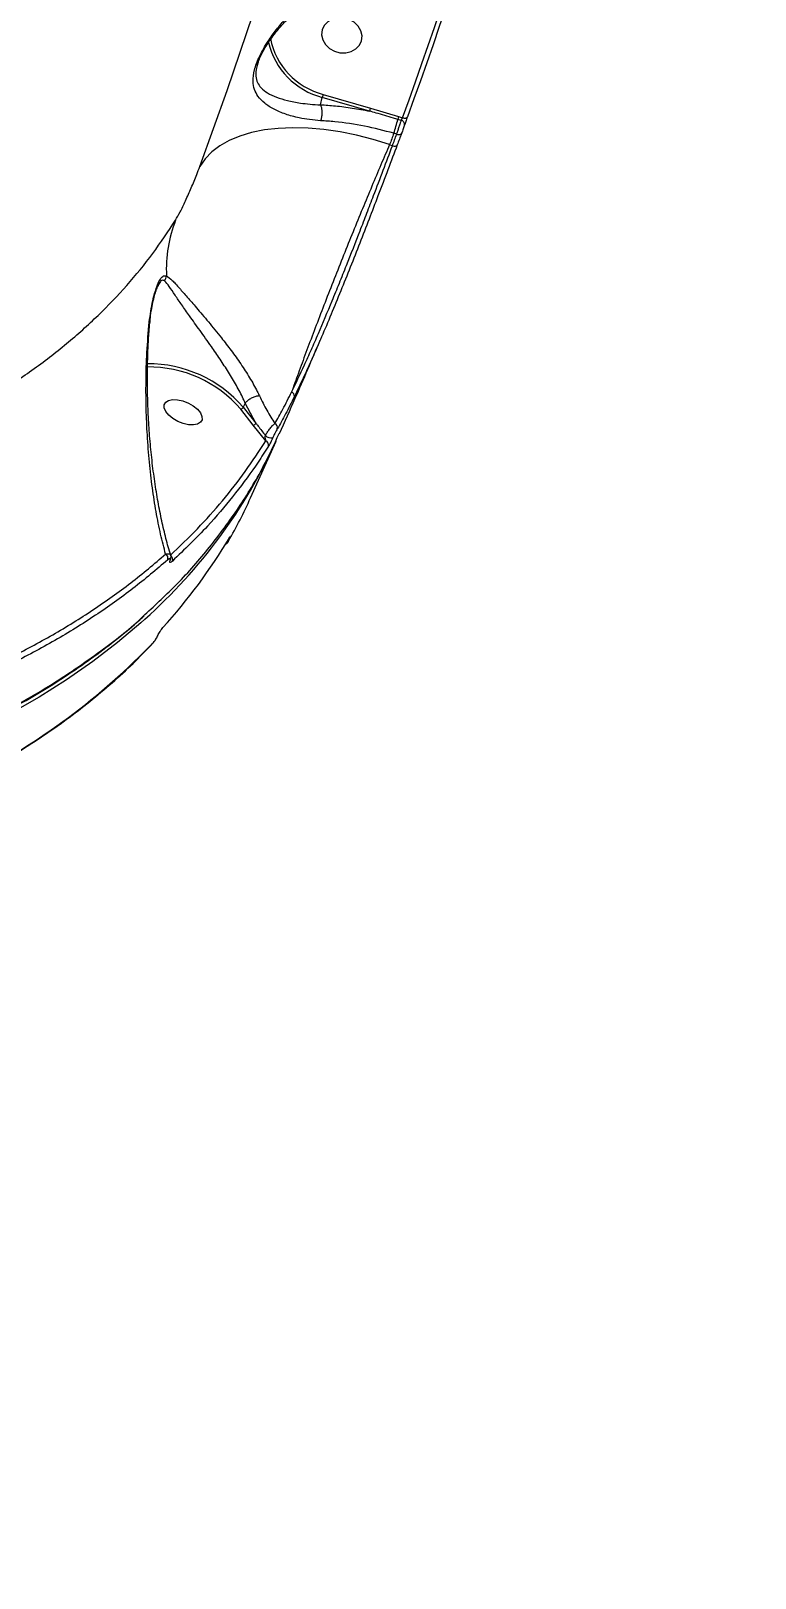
# Model space of a CAD drawing. Header units: millimetres. Extents: x -7720 to 6073, y -7402 to 5433.
# Drawn here: x 1601.5 to 1761.1, y -1585.9 to -1244.8 of the extents above; entities that cross this region are included whole.
import ezdxf

# ---------------------------------------------------------------- set-up
doc = ezdxf.new("R2010")
doc.units = ezdxf.units.MM
for name, color, linetype in [('DIKOM_ОБЪЕКТ', 7, 'Continuous'), ('DIKOM_РАЗМЕР_ЗОНА', 7, 'Continuous'), ('DIKOM_РАЗМЕР_ОБЪЕКТА', 7, 'Continuous')]:
    doc.layers.add(name, color=color, linetype=linetype)
doc.styles.add('style1', font='arial.ttf', dxfattribs={"width": 0.8})
doc.dimstyles.new('1-50', dxfattribs={"dimtxt": 300, "dimasz": 200, "dimexe": 100, "dimexo": 0, "dimgap": 100, "dimtad": 1, "dimtxsty": 'style1', "dimcen": 200, "dimclrd": 7, "dimclre": 7, "dimclrt": 7, "dimadec": 1, "dimazin": 2, "dimtfac": 1, "dimtmove": 0, "dimatfit": 2, "dimfxl": 0, "dimlwd": 25, "dimlwe": 18, "dimarcsym": 0})

# ---------------------------------------------------------------- blocks, each defined once
blk = doc.blocks.new('*D1')
at = {"layer": 'Defpoints', "color": 0, "transparency": 16777216}
for p in [(-3938.71, 77.29), (4572.68, -275.21), (4572.68, -6577.9)]:
    blk.add_point(p, dxfattribs=at)
at = {"layer": 'DIKOM_РАЗМЕР_ОБЪЕКТА', "color": 7, "lineweight": 18, "transparency": 16777216}
for p, q in [((-3938.71, 77.29), (-3938.71, -6677.9)), ((4572.68, -275.21), (4572.68, -6677.9))]:
    blk.add_line(p, q, dxfattribs=at)
at = {"layer": 'DIKOM_РАЗМЕР_ОБЪЕКТА', "color": 7, "lineweight": 25, "transparency": 16777216}
blk.add_line((-3738.71, -6577.9), (4372.68, -6577.9), dxfattribs=at)
at = {"layer": 'DIKOM_РАЗМЕР_ОБЪЕКТА', "color": 7, "transparency": 16777216}
for points in [[(-3738.71, -6544.56), (-3738.71, -6611.23), (-3938.71, -6577.9)], [(4372.68, -6544.56), (4372.68, -6611.23), (4572.68, -6577.9)]]:
    blk.add_solid(points, dxfattribs=at)
at = {"layer": 'DIKOM_РАЗМЕР_ОБЪЕКТА', "color": 7, "transparency": 16777216, "insert": (316.98, -6324.72), "char_height": 300, "attachment_point": 5, "style": 'style1'}
blk.add_mtext('8500', dxfattribs=at)
blk = doc.blocks.new('*D2')
at = {"layer": 'Defpoints', "color": 0, "transparency": 16777216}
for p in [(-2365.16, 5433.02), (-7269.56, -6016.09), (1800.96, -6016.09)]:
    blk.add_point(p, dxfattribs=at)
at = {"layer": 'DIKOM_РАЗМЕР_ЗОНА', "color": 7, "lineweight": 18, "transparency": 16777216}
for p, q in [((-2365.16, 5433.02), (-7369.56, 5433.02)), ((1800.96, -6016.09), (-7369.56, -6016.09))]:
    blk.add_line(p, q, dxfattribs=at)
at = {"layer": 'DIKOM_РАЗМЕР_ЗОНА', "color": 7, "lineweight": 25, "transparency": 16777216}
blk.add_line((-7269.56, 5233.02), (-7269.56, -5816.09), dxfattribs=at)
at = {"layer": 'DIKOM_РАЗМЕР_ЗОНА', "color": 7, "transparency": 16777216}
for points in [[(-7302.9, 5233.02), (-7236.23, 5233.02), (-7269.56, 5433.02)], [(-7302.9, -5816.09), (-7236.23, -5816.09), (-7269.56, -6016.09)]]:
    blk.add_solid(points, dxfattribs=at)
at = {"layer": 'DIKOM_РАЗМЕР_ЗОНА', "color": 7, "transparency": 16777216, "insert": (-7522.73, -291.53), "char_height": 300, "attachment_point": 5, "rotation": 90, "style": 'style1'}
blk.add_mtext('11500', dxfattribs=at)
blk = doc.blocks.new('*D3')
at = {"layer": 'Defpoints', "color": 0, "transparency": 16777216}
for p in [(-5938.71, -432.44), (6072.68, -1006.94), (6072.68, -7302.44)]:
    blk.add_point(p, dxfattribs=at)
at = {"layer": 'DIKOM_РАЗМЕР_ЗОНА', "color": 7, "lineweight": 18, "transparency": 16777216}
for p, q in [((-5938.71, -432.44), (-5938.71, -7402.44)), ((6072.68, -1006.94), (6072.68, -7402.44))]:
    blk.add_line(p, q, dxfattribs=at)
at = {"layer": 'DIKOM_РАЗМЕР_ЗОНА', "color": 7, "lineweight": 25, "transparency": 16777216}
blk.add_line((-5738.71, -7302.44), (5872.68, -7302.44), dxfattribs=at)
at = {"layer": 'DIKOM_РАЗМЕР_ЗОНА', "color": 7, "transparency": 16777216}
for points in [[(-5738.71, -7269.1), (-5738.71, -7335.77), (-5938.71, -7302.44)], [(5872.68, -7269.1), (5872.68, -7335.77), (6072.68, -7302.44)]]:
    blk.add_solid(points, dxfattribs=at)
at = {"layer": 'DIKOM_РАЗМЕР_ЗОНА', "color": 7, "transparency": 16777216, "insert": (66.98, -7049.26), "char_height": 300, "attachment_point": 5, "style": 'style1'}
blk.add_mtext('12000', dxfattribs=at)

msp = doc.modelspace()

# ---------------------------------------------------------------- linework, layer by layer
at = {"layer": 'DIKOM_ОБЪЕКТ', "color": 7, "linetype": 'Continuous', "lineweight": 15}
for p, q in [((1651.389, -1252.266), (1651.267, -1252.712)), ((1665.278, -1261.101), (1665.682, -1259.48)), ((1676.091, -1262.523), (1665.682, -1259.48)), ((1665.871, -1258.819), (1676.28, -1261.862)), ((1676.28, -1261.862), (1682.514, -1263.721)), ((1683.084, -1264.552), (1682.337, -1264.334)), ((1682.514, -1263.721), (1683.368, -1263.971)), ((1682.087, -1267.585), (1681.453, -1267.4)), ((1680.521, -1269.904), (1681.134, -1270.145)), ((1629.516, -1300.963), (1629.437, -1301.144)), ((1650.469, -1331.715), (1647.696, -1328.195)), ((1648.681, -1326.873), (1648.27, -1327.784)), ((1648.27, -1327.784), (1651.043, -1331.305)), ((1648.681, -1326.873), (1648.683, -1326.87)), ((1651.043, -1331.305), (1648.681, -1326.873)), ((1653.241, -1335.198), (1650.469, -1331.715)), ((1649.867, -1347.784), (1655.517, -1335.249)), ((1645.089, -1357.004), (1645.078, -1357.03)), ((1629.295, -1378.35), (1629.332, -1378.269)), ((1629.345, -1378.275), (1629.382, -1378.195))]:
    msp.add_line(p, q, dxfattribs=at)
at = {"layer": 'DIKOM_ОБЪЕКТ', "color": 7, "linetype": 'Continuous', "lineweight": 15, "flags": 128}
for points in [[(1683.368, -1263.971), (1684.814, -1260.002), (1686.241, -1256.026), (1687.649, -1252.045), (1689.038, -1248.057), (1690.407, -1244.063), (1691.757, -1240.062), (1693.088, -1236.056), (1694.399, -1232.044)], [(1695.477, -1231.844), (1694.164, -1235.86), (1692.833, -1239.869), (1691.482, -1243.873), (1690.111, -1247.87), (1688.722, -1251.861), (1687.313, -1255.846), (1685.884, -1259.825), (1684.437, -1263.798)], [(1638.685, -1274.701), (1644.745, -1257.96), (1650.451, -1241.104)], [(1669.581, -1249.633), (1670.85, -1249.66), (1672.049, -1249.375), (1673.082, -1248.801), (1673.864, -1247.984), (1674.332, -1246.992), (1674.449, -1245.903), (1674.205, -1244.807), (1673.619, -1243.792), (1672.739, -1242.941), (1671.637, -1242.322), (1670.401, -1241.985), (1669.132, -1241.958), (1667.933, -1242.243), (1666.9, -1242.817), (1666.118, -1243.634), (1665.649, -1244.626), (1665.533, -1245.715), (1665.777, -1246.811), (1666.363, -1247.826), (1667.243, -1248.677), (1668.345, -1249.296), (1669.581, -1249.633)], [(1683.368, -1263.971), (1683.551, -1264.022), (1683.732, -1264.053), (1683.905, -1264.061), (1684.062, -1264.048), (1684.198, -1264.014), (1684.309, -1263.959), (1684.389, -1263.886), (1684.437, -1263.798)], [(1680.521, -1269.904), (1676.89, -1268.773), (1673.245, -1267.837), (1669.621, -1267.105), (1666.049, -1266.584), (1662.564, -1266.278), (1659.196, -1266.19), (1655.977, -1266.321), (1652.935, -1266.67), (1650.099, -1267.233), (1647.494, -1268.006), (1645.144, -1268.981), (1643.071, -1270.149), (1641.293, -1271.501), (1639.827, -1273.022), (1638.685, -1274.701)], [(1681.453, -1267.4), (1681.337, -1267.713), (1681.221, -1268.026), (1681.105, -1268.339), (1680.988, -1268.652), (1680.872, -1268.965), (1680.755, -1269.278), (1680.638, -1269.591), (1680.521, -1269.904)], [(1681.134, -1270.145), (1681.254, -1269.825), (1681.373, -1269.505), (1681.493, -1269.185), (1681.612, -1268.865), (1681.731, -1268.545), (1681.85, -1268.225), (1681.968, -1267.905), (1682.087, -1267.585)], [(1682.087, -1267.585), (1682.269, -1267.636), (1682.449, -1267.667), (1682.621, -1267.677), (1682.778, -1267.664), (1682.914, -1267.63), (1683.025, -1267.576), (1683.106, -1267.504), (1683.154, -1267.417)], [(1683.154, -1267.417), (1683.035, -1267.737), (1682.916, -1268.057), (1682.798, -1268.378), (1682.678, -1268.698), (1682.559, -1269.018), (1682.44, -1269.338), (1682.32, -1269.659), (1682.201, -1269.979)], [(1681.134, -1270.145), (1681.316, -1270.197), (1681.497, -1270.228), (1681.668, -1270.238), (1681.825, -1270.226), (1681.961, -1270.192), (1682.071, -1270.138), (1682.152, -1270.066), (1682.201, -1269.979)], [(1639.17, -1330.54), (1638.841, -1331.116), (1638.2, -1331.513), (1637.299, -1331.698), (1636.212, -1331.655), (1635.027, -1331.39), (1633.839, -1330.922), (1632.745, -1330.29), (1631.833, -1329.545), (1631.177, -1328.748), (1630.831, -1327.962), (1630.822, -1327.253), (1631.152, -1326.676), (1631.793, -1326.279), (1632.693, -1326.095), (1633.78, -1326.137), (1634.965, -1326.403), (1636.153, -1326.871), (1637.247, -1327.502), (1638.159, -1328.247), (1638.815, -1329.045), (1639.161, -1329.83), (1639.17, -1330.54)], [(1626.564, -1374.505), (1625.688, -1375.292), (1620.522, -1379.671), (1615.062, -1383.868), (1609.314, -1387.878), (1603.282, -1391.699), (1596.971, -1395.327)], [(1628.394, -1379.759), (1628.445, -1379.698), (1628.525, -1379.562)], [(1629.345, -1378.275), (1629.332, -1378.3), (1629.295, -1378.35)], [(1629.382, -1378.195), (1629.369, -1378.219), (1629.332, -1378.269)]]:
    msp.add_lwpolyline(points, dxfattribs=at)
at = {"layer": 'DIKOM_ОБЪЕКТ', "color": 7, "linetype": 'Continuous', "lineweight": 15}
for centre, radius, start, end in [((1669.811, -1243.53), 16.476, 193.42896, 255.48627), ((1669.771, -1243.489), 15.818, 191.05732, 255.72604), ((1680.685, -1263.413), 15.51, 162.76949, 165.3097), ((1690.912, -1266.404), 15.32, 162.75377, 165.32542), ((1600.849, -1242.507), 84.36, 342.83764, 345.00454), ((1698.58, -1268.686), 16.816, 162.82782, 165.00202), ((1682.915, -1265.436), 0.9, 348.99244, 79.20817), ((1662.386, -1297.607), 31.09, 159.1146, 182.26575), ((1628.749, -1298.506), 2.593, 326.28961, 352.68743), ((1627.416, -1345.719), 26.803, 40.83131, 90.72464), ((1627.257, -1346.058), 27.847, 41.01145, 90.30724), ((1658.626, -1325.321), 0.905, 351.09086, 71.94807), ((1647.611, -1327.469), 0.731, 276.677, 334.40286), ((1650.384, -1330.989), 0.732, 276.69616, 334.3882), ((1654.854, -1332.277), 0.955, 343.11525, 66.52437), ((1547.428, -1285.835), 118.848, 311.74825, 335.43226), ((1654.371, -1332.879), 1.682, 222.67524, 283.81844), ((1652.862, -1336.099), 0.978, 341.34524, 67.18604), ((1547.341, -1301.568), 112.461, 330.27264, 335.73547), ((1543.396, -1296.537), 118.176, 317.50748, 329.47744), ((1644.737, -1356.79), 0.417, 280.82587, 324.83122), ((1644.751, -1356.766), 0.414, 281.25029, 324.93686), ((1630.595, -1361.102), 1.062, 341.06745, 58.96172), ((1631.648, -1361.384), 1.047, 340.91303, 53.59018), ((1631.785, -1361.284), 0.445, 317.07296, 339.52615), ((1520.311, -1276.062), 149.742, 297.05544, 316.27555)]:
    msp.add_arc(centre, radius, start, end, dxfattribs=at)
for points, knots in [([(1665.318, -1264.621), (1664.498, -1264.557), (1662.839, -1264.428), (1660.203, -1263.959), (1657.49, -1263.216), (1654.95, -1262.136), (1652.901, -1260.826), (1651.505, -1259.383), (1650.667, -1257.771), (1650.326, -1255.943), (1650.557, -1253.944), (1651.154, -1252.019), (1651.816, -1250.439), (1652.677, -1248.772), (1653.9, -1246.764), (1655.551, -1244.49), (1657.995, -1241.701), (1661.141, -1238.874), (1664.831, -1236.4), (1667.464, -1235.366), (1668.653, -1234.898)], [0, 0, 0, 0, 0.0446303, 0.0901832, 0.157888, 0.2276904, 0.2976106, 0.3691153, 0.4242588, 0.4808153, 0.5408156, 0.5708593, 0.6019601, 0.6340827, 0.6670381, 0.7192631, 0.7727757, 0.8517174, 0.9329868, 1, 1, 1, 1]), ([(1651.391, -1252.291), (1651.483, -1251.995), (1651.686, -1251.344), (1652.198, -1250.173), (1652.891, -1248.848), (1653.765, -1247.415), (1654.844, -1245.872), (1656.165, -1244.22), (1657.756, -1242.491), (1659.635, -1240.739), (1661.772, -1239.069), (1664.102, -1237.605), (1666.285, -1236.503), (1667.712, -1236.043), (1668.29, -1235.857)], [0, 0, 0, 0, 0.0474079, 0.1044596, 0.1652918, 0.2300902, 0.3027991, 0.385863, 0.4786929, 0.5818754, 0.6948161, 0.8092212, 0.9228171, 1, 1, 1, 1]), ([(1120.114, -1246.093), (1125.295, -1249.388), (1135.662, -1255.98), (1151.704, -1265.437), (1168.052, -1274.549), (1184.93, -1283.379), (1202.308, -1291.896), (1220.161, -1300.061), (1238.201, -1307.739), (1256.905, -1315.114), (1276.241, -1322.11), (1296.158, -1328.654), (1316.259, -1334.593), (1336.477, -1339.878), (1356.744, -1344.474), (1376.591, -1348.277), (1395.956, -1351.295), (1414.794, -1353.553), (1433.435, -1355.092), (1451.804, -1355.875), (1469.827, -1355.881), (1487.092, -1355.111), (1503.56, -1353.587), (1519.206, -1351.35), (1534.301, -1348.361), (1548.766, -1344.598), (1562.533, -1340.056), (1574.459, -1335.179), (1584.719, -1330.155), (1593.527, -1325.14), (1601.76, -1319.696), (1609.384, -1313.84), (1616.368, -1307.603), (1622.704, -1300.974), (1628.444, -1293.982), (1631.707, -1289.01), (1633.339, -1286.523)], [0, 0, 0, 0, 0.0277653, 0.0555639, 0.0833624, 0.1111276, 0.1400315, 0.1689729, 0.1979143, 0.226818, 0.2582448, 0.2896959, 0.3211225, 0.3534673, 0.3858385, 0.4181832, 0.4495061, 0.4808531, 0.5121759, 0.5444126, 0.5766758, 0.6089124, 0.640161, 0.6714337, 0.7026821, 0.7348413, 0.7670266, 0.7991857, 0.8241463, 0.8491072, 0.8742671, 0.8994269, 0.9244695, 0.9495122, 0.9747561, 1, 1, 1, 1]), ([(1651.267, -1252.712), (1651.263, -1252.724), (1651.04, -1253.542), (1650.962, -1254.848), (1651.337, -1256.288), (1652.187, -1257.494), (1653.559, -1258.547), (1655.506, -1259.461), (1657.925, -1260.205), (1660.453, -1260.709), (1662.954, -1260.991), (1664.482, -1261.105), (1665.278, -1261.105), (1665.278, -1261.105)], [0, 0, 0, 0, 0.00156, 0.1053522, 0.2048916, 0.3078069, 0.4388874, 0.5726129, 0.7006477, 0.8317945, 0.9151545, 0.9999534, 1, 1, 1, 1]), ([(1665.278, -1261.105), (1665.278, -1261.104), (1665.278, -1261.103), (1665.278, -1261.101), (1665.278, -1261.101)], [0, 0, 0, 0, 0.79561689, 1, 1, 1, 1]), ([(1665.278, -1261.101), (1666.371, -1261.176), (1668.678, -1261.334), (1672.299, -1261.798), (1674.823, -1262.281), (1676.091, -1262.523)], [0, 0, 0, 0, 0.3093509, 0.6532158, 1, 1, 1, 1]), ([(1665.278, -1261.105), (1665.349, -1261.29), (1665.489, -1261.661), (1665.585, -1262.445), (1665.58, -1263.291), (1665.484, -1263.998), (1665.381, -1264.423), (1665.33, -1264.584), (1665.318, -1264.621)], [0, 0, 0, 0, 0.2123516, 0.4246898, 0.637025, 0.8493756, 0.9654668, 1, 1, 1, 1]), ([(1681.453, -1267.4), (1679.307, -1266.838), (1674.953, -1265.697), (1669.518, -1264.901), (1666.35, -1264.69), (1665.318, -1264.621)], [0, 0, 0, 0, 0.3958699, 0.8032207, 1, 1, 1, 1]), ([(1682.337, -1264.334), (1682.017, -1264.241), (1680.418, -1263.773), (1678.34, -1263.156), (1676.574, -1262.659), (1676.091, -1262.523)], [0, 0, 0, 0, 0.1536577, 0.7682993, 1, 1, 1, 1]), ([(1682.087, -1267.585), (1682.099, -1267.55), (1682.19, -1267.286), (1682.379, -1266.73), (1682.648, -1265.92), (1682.9, -1265.142), (1683.023, -1264.749), (1683.084, -1264.552)], [0, 0, 0, 0, 0.0372465, 0.2781104, 0.5188648, 0.7593971, 1, 1, 1, 1]), ([(1683.084, -1264.552), (1683.102, -1264.515), (1683.139, -1264.44), (1683.212, -1264.291), (1683.288, -1264.136), (1683.34, -1264.029), (1683.365, -1263.978), (1683.368, -1263.971)], [0, 0, 0, 0, 0.2403018, 0.4811249, 0.7222986, 0.9629001, 1, 1, 1, 1]), ([(1684.437, -1263.798), (1684.429, -1263.819), (1684.371, -1263.976), (1684.251, -1264.308), (1684.08, -1264.791), (1683.918, -1265.256), (1683.838, -1265.491), (1683.798, -1265.608)], [0, 0, 0, 0, 0.0372407, 0.277866, 0.5185678, 0.7592162, 1, 1, 1, 1]), ([(1683.798, -1265.608), (1683.758, -1265.725), (1683.678, -1265.96), (1683.515, -1266.424), (1683.341, -1266.906), (1683.22, -1267.238), (1683.162, -1267.395), (1683.154, -1267.417)], [0, 0, 0, 0, 0.2407083, 0.4813522, 0.7220732, 0.9627767, 1, 1, 1, 1]), ([(1033.275, -1270.036), (1034.459, -1270.951), (1038.505, -1274.077), (1045.603, -1279.33), (1054.541, -1285.779), (1063.627, -1292.11), (1072.828, -1298.316), (1082.148, -1304.397), (1091.59, -1310.357), (1101.158, -1316.197), (1110.853, -1321.919), (1120.679, -1327.526), (1130.638, -1333.018), (1140.732, -1338.397), (1150.968, -1343.664), (1161.333, -1348.815), (1171.795, -1353.833), (1182.311, -1358.696), (1192.852, -1363.391), (1203.413, -1367.915), (1213.999, -1372.272), (1224.612, -1376.464), (1235.258, -1380.492), (1245.937, -1384.357), (1256.654, -1388.061), (1267.411, -1391.603), (1278.212, -1394.986), (1289.054, -1398.207), (1299.911, -1401.26), (1310.737, -1404.13), (1321.493, -1406.806), (1332.167, -1409.286), (1342.764, -1411.572), (1353.29, -1413.666), (1363.747, -1415.567), (1374.139, -1417.278), (1384.467, -1418.799), (1394.736, -1420.129), (1404.948, -1421.269), (1415.105, -1422.218), (1425.188, -1422.976), (1435.158, -1423.538), (1444.974, -1423.9), (1454.619, -1424.064), (1464.096, -1424.029), (1473.409, -1423.796), (1482.56, -1423.365), (1491.554, -1422.737), (1500.392, -1421.91), (1509.077, -1420.886), (1517.611, -1419.663), (1525.997, -1418.241), (1534.224, -1416.62), (1542.265, -1414.807), (1550.085, -1412.807), (1557.667, -1410.625), (1565.006, -1408.262), (1572.107, -1405.719), (1578.973, -1402.994), (1585.606, -1400.088), (1592.008, -1396.999), (1598.18, -1393.727), (1604.124, -1390.271), (1609.84, -1386.627), (1615.332, -1382.804), (1620.556, -1378.792), (1624.252, -1375.776), (1626.12, -1374.051), (1626.422, -1373.771)], [0, 0, 0, 0, 0.0064609, 0.0220861, 0.0377157, 0.0532677, 0.0687479, 0.084174, 0.0995636, 0.1149342, 0.1303035, 0.1456855, 0.1610954, 0.1765507, 0.1920689, 0.2076676, 0.2233012, 0.2388777, 0.2543768, 0.2698166, 0.2852147, 0.3005886, 0.3159561, 0.3313329, 0.3467323, 0.3621721, 0.3776696, 0.3932424, 0.4088786, 0.4244889, 0.4400112, 0.4554691, 0.4708801, 0.486262, 0.5016321, 0.517008, 0.5324016, 0.5478303, 0.5633116, 0.578863, 0.5944935, 0.6101222, 0.6256725, 0.6411532, 0.6565817, 0.6719757, 0.6873527, 0.7027303, 0.718122, 0.7335431, 0.7490114, 0.7645442, 0.7801587, 0.7957935, 0.811373, 0.8268766, 0.8423217, 0.8577256, 0.8731055, 0.8884787, 0.9038609, 0.9192648, 0.9347078, 0.9502066, 0.9657787, 0.981401, 0.9969862, 1, 1, 1, 1]), ([(1033.293, -1269.51), (1036.713, -1272.105), (1045.927, -1279.096), (1061.53, -1290.197), (1080.208, -1302.674), (1099.675, -1314.83), (1119.882, -1326.613), (1140.779, -1337.971), (1161.904, -1348.655), (1183.181, -1358.643), (1204.529, -1367.93), (1226.296, -1376.668), (1248.424, -1384.802), (1270.842, -1392.287), (1293.058, -1398.96), (1314.999, -1404.817), (1336.602, -1409.871), (1358.218, -1414.204), (1379.772, -1417.772), (1401.185, -1420.54), (1421.986, -1422.45), (1442.118, -1423.515), (1461.54, -1423.765), (1480.568, -1423.207), (1499.117, -1421.805), (1517.11, -1419.545), (1534.152, -1416.476), (1550.205, -1412.629), (1565.256, -1408.048), (1579.552, -1402.661), (1593, -1396.445), (1605.567, -1389.424), (1616.366, -1382.002), (1623.304, -1376.647), (1626.262, -1373.804), (1626.567, -1373.511)], [0, 0, 0, 0, 0.0184442, 0.04969, 0.0809599, 0.1122057, 0.1443591, 0.1765388, 0.2086921, 0.2399379, 0.2712077, 0.3024535, 0.3346069, 0.3667865, 0.3989399, 0.4301857, 0.4614556, 0.4927014, 0.5248547, 0.5570344, 0.5891877, 0.6204335, 0.6517033, 0.6829491, 0.7151025, 0.7472821, 0.7794355, 0.8106811, 0.8419511, 0.8731969, 0.9053502, 0.9375297, 0.9696831, 0.9968779, 1, 1, 1, 1]), ([(1680.521, -1269.904), (1679.886, -1271.373), (1678.615, -1274.312), (1676.606, -1279.065), (1674.547, -1284.015), (1672.457, -1289.12), (1670.365, -1294.31), (1668.296, -1299.522), (1666.278, -1304.691), (1664.334, -1309.746), (1662.496, -1314.616), (1660.785, -1319.239), (1659.616, -1322.466), (1659.021, -1324.139), (1658.906, -1324.46)], [0, 0, 0, 0, 0.087442, 0.1748852, 0.2633133, 0.3520178, 0.4404465, 0.5297492, 0.6193377, 0.7086411, 0.7985506, 0.8887504, 0.9786586, 1, 1, 1, 1]), ([(1658.906, -1324.46), (1659.844, -1322.523), (1661.265, -1319.588), (1663.267, -1315.127), (1665.298, -1310.478), (1667.371, -1305.54), (1669.445, -1300.451), (1671.51, -1295.297), (1673.551, -1290.092), (1675.531, -1284.966), (1677.247, -1280.479), (1679.158, -1275.436), (1680.472, -1271.918), (1681.134, -1270.145)], [0, 0, 0, 0, 0.1307421, 0.1980633, 0.2653846, 0.3961157, 0.4634498, 0.530784, 0.661199, 0.728346, 0.7954942, 0.8968899, 1, 1, 1, 1]), ([(1682.201, -1269.979), (1681.528, -1271.774), (1680.182, -1275.363), (1678.076, -1280.906), (1675.989, -1286.347), (1673.944, -1291.615), (1671.856, -1296.915), (1669.744, -1302.179), (1667.627, -1307.336), (1665.525, -1312.318), (1663.46, -1317.041), (1661.442, -1321.488), (1660.16, -1324.138), (1659.52, -1325.461)], [0, 0, 0, 0, 0.1021856, 0.2043685, 0.292491, 0.3808925, 0.4690136, 0.5574037, 0.6460774, 0.7344684, 0.8228822, 0.9115802, 1, 1, 1, 1]), ([(1633.339, -1286.523), (1633.653, -1285.979), (1634.287, -1284.883), (1635.533, -1282.295), (1636.814, -1279.399), (1637.902, -1276.757), (1638.461, -1275.288), (1638.685, -1274.701)], [0, 0, 0, 0, 0.2099109, 0.4228969, 0.6382654, 0.8553576, 1, 1, 1, 1]), ([(1627.534, -1309.01), (1627.751, -1307.412), (1628.047, -1305.222), (1628.707, -1302.689), (1629.223, -1301.089), (1629.845, -1299.697), (1630.589, -1298.738), (1631.052, -1298.8), (1631.32, -1298.836)], [0, 0, 0, 0, 0.3030736, 0.4152352, 0.5295137, 0.6687567, 0.8085393, 1, 1, 1, 1]), ([(1631.32, -1298.836), (1631.726, -1299.118), (1632.539, -1299.681), (1634.072, -1301.445), (1635.878, -1303.476), (1638.006, -1305.94), (1640.55, -1308.919), (1643.186, -1312.143), (1645.611, -1315.293), (1647.734, -1318.255), (1649.7, -1321.299), (1651.039, -1323.666), (1651.671, -1324.973), (1651.827, -1325.295)], [0, 0, 0, 0, 0.1071384, 0.2145787, 0.3113478, 0.4080925, 0.5217539, 0.6352955, 0.7192625, 0.803177, 0.88782, 0.9724057, 1, 1, 1, 1]), ([(1627.686, -1309.203), (1627.733, -1308.665), (1627.843, -1307.424), (1628.135, -1305.638), (1628.491, -1303.95), (1628.87, -1302.576), (1629.198, -1301.632), (1629.434, -1301.065), (1629.492, -1300.958), (1629.494, -1300.955)], [0, 0, 0, 0, 0.1684031, 0.3883137, 0.5765718, 0.7422724, 0.8931252, 0.9964725, 1, 1, 1, 1]), ([(1630.905, -1299.945), (1630.7, -1299.844), (1630.349, -1299.673), (1629.83, -1300.218), (1629.576, -1300.82), (1629.516, -1300.963)], [0, 0, 0, 0, 0.5193475, 0.8856872, 1, 1, 1, 1]), ([(1648.683, -1326.87), (1648.682, -1326.87), (1648.533, -1326.571), (1647.99, -1325.301), (1646.767, -1323.034), (1645.021, -1320.075), (1643.14, -1317.178), (1640.996, -1314.051), (1638.688, -1310.812), (1636.484, -1307.765), (1634.666, -1305.189), (1633.15, -1303.015), (1631.896, -1301.052), (1631.235, -1300.314), (1630.905, -1299.945)], [0, 0, 0, 0, 0.0000141, 0.0265079, 0.1091013, 0.1917765, 0.2751728, 0.3586321, 0.4732196, 0.5879378, 0.6862702, 0.7846266, 0.892489, 1, 1, 1, 1]), ([(1631.142, -1360.192), (1630.764, -1358.742), (1629.99, -1355.769), (1629.023, -1350.864), (1628.195, -1345.567), (1627.543, -1339.939), (1627.088, -1334.132), (1626.832, -1328.211), (1626.789, -1322.126), (1626.956, -1315.751), (1627.341, -1311.256), (1627.534, -1309.01)], [0, 0, 0, 0, 0.107958, 0.2212643, 0.3345722, 0.4497832, 0.564987, 0.6720706, 0.7791297, 0.8896216, 1, 1, 1, 1]), ([(1632.272, -1360.458), (1632.079, -1359.832), (1631.528, -1358.047), (1630.724, -1354.823), (1629.852, -1350.795), (1629.08, -1346.468), (1628.409, -1341.904), (1627.87, -1337.181), (1627.474, -1332.401), (1627.223, -1327.642), (1627.121, -1323.072), (1627.134, -1318.806), (1627.258, -1314.898), (1627.43, -1311.737), (1627.606, -1309.854), (1627.666, -1309.208)], [0, 0, 0, 0, 0.0480544, 0.1370483, 0.2278567, 0.3204675, 0.4148593, 0.5089765, 0.5994814, 0.686613, 0.7703216, 0.8425234, 0.9079643, 0.9684338, 1, 1, 1, 1]), ([(1627.534, -1309.01), (1627.547, -1309.02), (1627.638, -1309.087), (1627.651, -1309.152), (1627.662, -1309.207)], [0, 0, 0, 0, 0.1472119, 1, 1, 1, 1]), ([(1656.25, -1333.582), (1657.411, -1331.002), (1660.487, -1324.169), (1663.406, -1317.272), (1665.224, -1312.979)], [0, 0, 0, 0, 0.3776199, 1, 1, 1, 1]), ([(1651.827, -1325.295), (1651.791, -1325.297), (1651.648, -1325.307), (1651.256, -1325.365), (1650.61, -1325.549), (1649.839, -1325.911), (1649.145, -1326.37), (1648.837, -1326.704), (1648.683, -1326.87)], [0, 0, 0, 0, 0.0343186, 0.1364981, 0.3523929, 0.5682519, 0.7841392, 1, 1, 1, 1]), ([(1651.827, -1325.295), (1652.352, -1326.37), (1653.406, -1328.53), (1654.624, -1330.441), (1655.235, -1331.401)], [0, 0, 0, 0, 0.4978691, 1, 1, 1, 1]), ([(1655.235, -1331.401), (1655.812, -1330.379), (1656.975, -1328.319), (1658.26, -1325.753), (1658.906, -1324.46)], [0, 0, 0, 0, 0.49648443, 1, 1, 1, 1]), ([(1659.52, -1325.461), (1658.868, -1326.764), (1657.556, -1329.388), (1656.367, -1331.494), (1655.768, -1332.555)], [0, 0, 0, 0, 0.4964886, 1, 1, 1, 1]), ([(1626.567, -1373.511), (1628.979, -1371.286), (1634.115, -1366.546), (1640.982, -1358.679), (1647.326, -1350.043), (1652.454, -1341.67), (1655.061, -1336.012), (1656.192, -1333.555)], [0, 0, 0, 0, 0.1892297, 0.4029679, 0.6187332, 0.8344982, 1, 1, 1, 1]), ([(1651.043, -1331.305), (1651.205, -1331.519), (1651.895, -1332.431), (1652.597, -1333.331), (1653.135, -1334.019)], [0, 0, 0, 0, 0.2343002, 1, 1, 1, 1]), ([(1653.135, -1334.019), (1653.262, -1333.792), (1653.521, -1333.331), (1654.059, -1332.584), (1654.667, -1331.876), (1655.046, -1331.559), (1655.235, -1331.401)], [0, 0, 0, 0, 0.2146705, 0.434787, 0.7188175, 1, 1, 1, 1]), ([(1655.768, -1332.555), (1655.688, -1332.697), (1655.529, -1332.979), (1655.251, -1333.515), (1654.986, -1334.049), (1654.842, -1334.362), (1654.773, -1334.513)], [0, 0, 0, 0, 0.2974546, 0.5890378, 0.8028654, 1, 1, 1, 1]), ([(1632.141, -1360.453), (1634.178, -1358.511), (1638.252, -1354.628), (1643.744, -1348.431), (1648.817, -1341.99), (1651.766, -1337.462), (1653.241, -1335.198)], [0, 0, 0, 0, 0.24931399, 0.49862865, 0.7493133, 1, 1, 1, 1]), ([(1653.788, -1336.412), (1653.604, -1336.706), (1652.683, -1338.175), (1650.185, -1341.947), (1645.999, -1347.576), (1640.006, -1354.628), (1635.274, -1359.187), (1632.638, -1361.727)], [0, 0, 0, 0, 0.0321655, 0.1608346, 0.418395, 0.6759575, 1, 1, 1, 1]), ([(1653.241, -1335.198), (1653.212, -1335.087), (1653.158, -1334.881), (1653.114, -1334.557), (1653.102, -1334.301), (1653.113, -1334.145), (1653.124, -1334.067), (1653.131, -1334.034), (1653.135, -1334.019)], [0, 0, 0, 0, 0.3481988, 0.6491363, 0.8444472, 0.9341976, 0.9695986, 1, 1, 1, 1]), ([(1654.773, -1334.513), (1654.756, -1334.549), (1654.684, -1334.709), (1654.525, -1335.045), (1654.282, -1335.53), (1654.013, -1336.036), (1653.865, -1336.283), (1653.788, -1336.412)], [0, 0, 0, 0, 0.0490935, 0.2178972, 0.426657, 0.7022509, 1, 1, 1, 1]), ([(1644.241, -1358.006), (1644.263, -1358.002), (1644.363, -1357.988), (1644.514, -1357.909), (1644.673, -1357.796), (1644.779, -1357.685), (1644.848, -1357.594), (1644.906, -1357.507), (1644.946, -1357.436), (1644.971, -1357.392)], [0, 0, 0, 0, 0.057056, 0.2521649, 0.4180078, 0.5528914, 0.6608192, 0.7913385, 1, 1, 1, 1]), ([(1645.078, -1357.03), (1645.043, -1357.11), (1644.972, -1357.269), (1644.913, -1357.421), (1644.897, -1357.489), (1644.926, -1357.464), (1644.978, -1357.376), (1645.002, -1357.335)], [0, 0, 0, 0, 0.1951676, 0.3900544, 0.5932791, 0.811081, 1, 1, 1, 1]), ([(1645.196, -1356.556), (1645.233, -1356.496), (1645.31, -1356.369), (1645.354, -1356.33), (1645.332, -1356.428), (1645.246, -1356.651), (1645.142, -1356.886), (1645.089, -1357.004)], [0, 0, 0, 0, 0.1890423, 0.4045399, 0.606871, 0.8033582, 1, 1, 1, 1]), ([(1645.097, -1356.992), (1645.103, -1356.979), (1645.121, -1356.936), (1645.146, -1356.884), (1645.162, -1356.848)], [0, 0, 0, 0, 0.3131816, 1, 1, 1, 1]), ([(1645.157, -1356.633), (1645.171, -1356.608), (1645.204, -1356.552), (1645.209, -1356.546), (1645.212, -1356.542)], [0, 0, 0, 0, 0.4547813, 1, 1, 1, 1]), ([(1596.803, -1383.038), (1599.995, -1381.374), (1606.379, -1378.046), (1615.229, -1372.51), (1623.578, -1366.612), (1628.621, -1362.332), (1631.142, -1360.192)], [0, 0, 0, 0, 0.2490979, 0.4981949, 0.7490976, 1, 1, 1, 1]), ([(1631.142, -1360.192), (1631.207, -1360.171), (1631.55, -1360.059), (1631.982, -1360.073), (1632.254, -1360.265), (1632.273, -1360.442), (1632.275, -1360.457)], [0, 0, 0, 0, 0.1179133, 0.621429, 0.9673069, 1, 1, 1, 1]), ([(1632.195, -1361.437), (1632.243, -1361.286), (1632.338, -1360.985), (1632.364, -1360.632), (1632.281, -1360.462), (1632.276, -1360.452)], [0, 0, 0, 0, 0.4854248, 0.967949, 1, 1, 1, 1]), ([(1631.599, -1361.446), (1629.09, -1363.576), (1624.074, -1367.836), (1615.732, -1373.737), (1606.847, -1379.304), (1600.402, -1382.664), (1597.18, -1384.343)], [0, 0, 0, 0, 0.2490968, 0.498195, 0.7490977, 1, 1, 1, 1]), ([(1632.111, -1361.587), (1632.138, -1361.502), (1632.19, -1361.332), (1632.169, -1361.177), (1632.033, -1361.132), (1631.808, -1361.267), (1631.633, -1361.417), (1631.599, -1361.446)], [0, 0, 0, 0, 0.1455963, 0.2899597, 0.5320891, 0.9098203, 1, 1, 1, 1]), ([(1632.638, -1361.727), (1632.602, -1361.76), (1632.42, -1361.921), (1632.189, -1362.062), (1632.051, -1362.011), (1632.031, -1361.849), (1632.085, -1361.675), (1632.111, -1361.587)], [0, 0, 0, 0, 0.0950812, 0.471954, 0.7157734, 0.8572211, 1, 1, 1, 1]), ([(1632.19, -1361.481), (1632.19, -1361.48), (1632.189, -1361.478), (1632.201, -1361.445), (1632.207, -1361.43)], [0, 0, 0, 0, 0.5614349, 1, 1, 1, 1]), ([(1629.332, -1378.269), (1629.358, -1378.213), (1629.448, -1378.019), (1629.647, -1377.645), (1629.931, -1377.175), (1630.25, -1376.702), (1630.434, -1376.483), (1630.535, -1376.364)], [0, 0, 0, 0, 0.079603, 0.2757006, 0.4707441, 0.7105401, 1, 1, 1, 1]), ([(1588.12, -1409.745), (1589.207, -1409.167), (1592.357, -1407.491), (1597.383, -1404.584), (1603.115, -1400.967), (1608.591, -1397.178), (1613.809, -1393.221), (1618.766, -1389.101), (1623.373, -1384.893), (1626.523, -1381.744), (1628.132, -1380.037), (1628.394, -1379.759)], [0, 0, 0, 0, 0.0688373, 0.1994996, 0.3301448, 0.4607627, 0.5913503, 0.7219019, 0.8524175, 0.9759846, 1, 1, 1, 1]), ([(1628.392, -1379.754), (1628.423, -1379.722), (1628.564, -1379.579), (1628.779, -1379.279), (1629.049, -1378.851), (1629.244, -1378.503), (1629.316, -1378.327), (1629.341, -1378.265)], [0, 0, 0, 0, 0.095092, 0.424503, 0.6670319, 0.8834687, 1, 1, 1, 1]), ([(1628.525, -1379.562), (1628.593, -1379.482), (1628.714, -1379.342), (1628.919, -1379.039), (1629.096, -1378.745), (1629.221, -1378.51), (1629.278, -1378.387), (1629.295, -1378.35)], [0, 0, 0, 0, 0.3025988, 0.5346813, 0.7254921, 0.9171098, 1, 1, 1, 1])]:
    msp.add_open_spline(points, degree=3, knots=knots, dxfattribs=at)

# ---------------------------------------------------------------- dimensions: what is measured, and where the dimension line sits
at = {"layer": 'DIKOM_РАЗМЕР_ЗОНА'}
dim = msp.add_linear_dim(base=(-7269.562, -6016.09), p1=(-2365.162, 5433.022), p2=(1800.959, -6016.09), angle=90, text='11500', dimstyle='1-50', dxfattribs=at)
dim.commit()
dim.dimension.update_dxf_attribs({"geometry": '*D2', "text_midpoint": (-7269.562, -291.534), "dimtype": 160})
dim = msp.add_linear_dim(base=(6072.676, -7302.437), p1=(-5938.714, -432.437), p2=(6072.676, -1006.937), text='12000', dimstyle='1-50', dxfattribs=at)
dim.commit()
dim.dimension.update_dxf_attribs({"geometry": '*D3', "text_midpoint": (66.981, -7302.437), "dimtype": 160})
at = {"layer": 'DIKOM_РАЗМЕР_ОБЪЕКТА'}
dim = msp.add_linear_dim(base=(4572.676, -6577.897), p1=(-3938.714, 77.288), p2=(4572.676, -275.211), text='8500', dimstyle='1-50', dxfattribs=at)
dim.commit()
dim.dimension.update_dxf_attribs({"geometry": '*D1', "text_midpoint": (316.981, -6577.897), "dimtype": 160})

doc.saveas('drawing.dxf')
